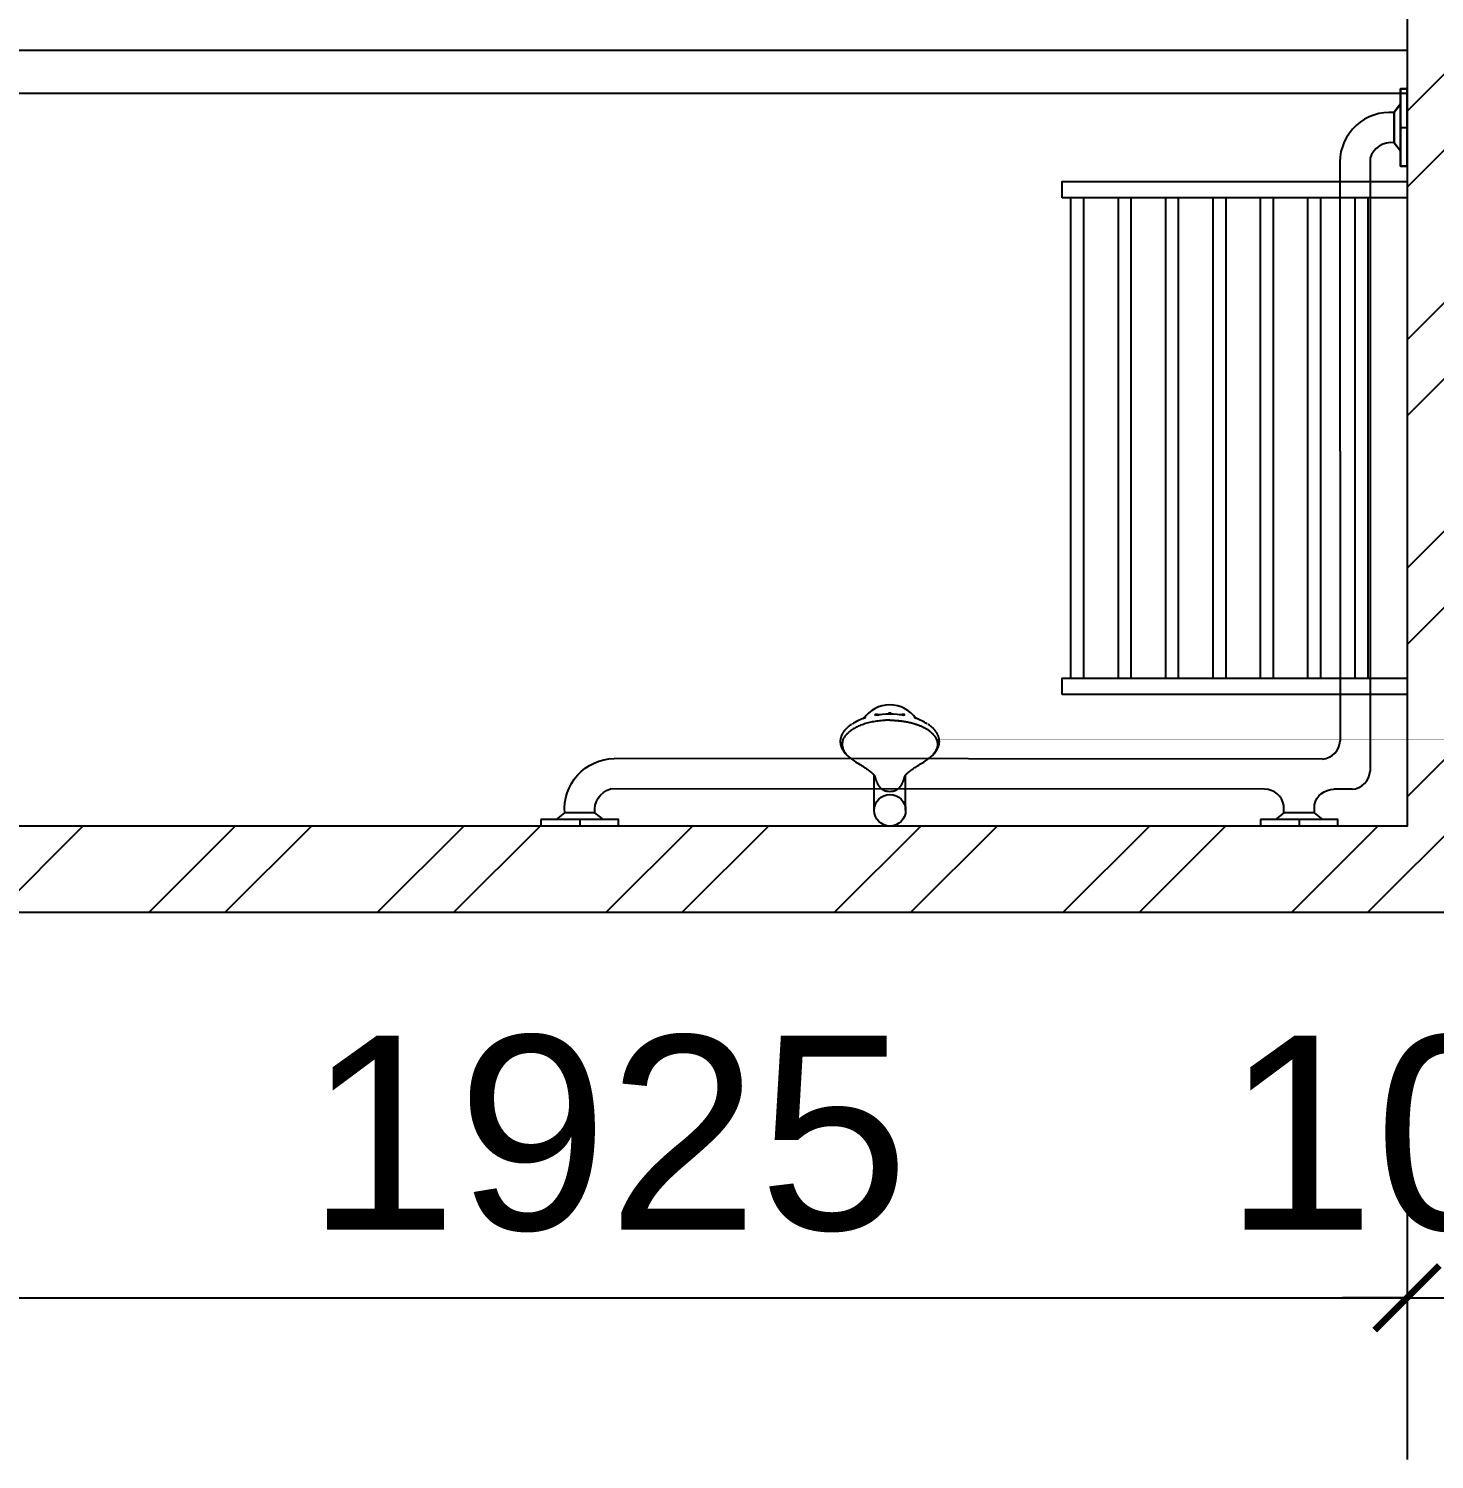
# Model space of a CAD drawing. Header units: millimetres. Extents: x 0 to 70486, y 148 to 42536.
# Drawn here: x 57524 to 59156, y 16003 to 17663 of the extents above; entities that cross this region are included whole.
import ezdxf

# ---------------------------------------------------------------- set-up
doc = ezdxf.new("R2010")
doc.units = ezdxf.units.MM
doc.layers.get('Defpoints').update_dxf_attribs({"color": 8})
for name, color, linetype in [('GBP Dim', 8, 'Continuous'), ('hatch', 8, 'Continuous'), ('LP-Sanitary', 8, 'Continuous'), ('WALL-NEW', 8, 'Continuous')]:
    doc.layers.add(name, color=color, linetype=linetype)
doc.styles.add('BH', font='arial.ttf')
doc.dimstyles.new('200 GBP', dxfattribs={"dimscale": 1.5, "dimtxt": 150, "dimasz": 50, "dimexe": 125, "dimexo": 50, "dimgap": 50, "dimtad": 1, "dimdec": 0, "dimzin": 0, "dimdsep": 46, "dimtxsty": 'BH', "dimblk": 'ARCHTICK', "dimcen": 0.09, "dimdle": 125, "dimclrd": 9, "dimclre": 9, "dimclrt": 1, "dimadec": 0, "dimazin": 0, "dimtfac": 1, "dimtdec": 0, "dimtix": 1, "dimtmove": 2, "dimatfit": 3, "dimldrblk": 'ARCHTICK', "dimfxl": 300, "dimfxlon": 1, "dimtolj": 1, "dimtzin": 0, "dimarcsym": 0})

# ---------------------------------------------------------------- blocks, each defined once
blk = doc.blocks.new('_ArchTick')
at = {"color": 0, "const_width": 0.1}
blk.add_lwpolyline([(0.5, 0.5), (-0.5, -0.5)], dxfattribs=at)
blk = doc.blocks.new('*D490')
at = {"layer": 'Defpoints', "color": 0, "transparency": 16777216}
for p in [(57269, 16787.8), (59124, 16787.8), (59124, 16190.5)]:
    blk.add_point(p, dxfattribs=at)
at = {"layer": 'GBP Dim', "color": 9, "lineweight": -2, "transparency": 16777216}
for p, q in [((57269, 16415.5), (57269, 16003)), ((59124, 16415.5), (59124, 16003)), ((57081.5, 16190.5), (59311.5, 16190.5))]:
    blk.add_line(p, q, dxfattribs=at)
at = {"layer": 'GBP Dim', "color": 9, "lineweight": -2, "transparency": 16777216, "xscale": 75, "yscale": 75, "zscale": 75, "rotation": 180}
blk.add_blockref('_ArchTick', (57269, 16190.5), dxfattribs=at)
at = {"layer": 'GBP Dim', "color": 9, "lineweight": -2, "transparency": 16777216, "xscale": 75, "yscale": 75, "zscale": 75}
blk.add_blockref('_ArchTick', (59124, 16190.5), dxfattribs=at)
at = {"layer": 'GBP Dim', "transparency": 16777216, "insert": (58196.5, 16380.4), "char_height": 225, "attachment_point": 5, "style": 'BH'}
blk.add_mtext('\\A1;1925', dxfattribs=at)
blk = doc.blocks.new('*D491')
at = {"layer": 'Defpoints', "color": 0, "transparency": 16777216}
for p in [(59224, 16867.9), (59124, 16787.8), (59224, 16190.5)]:
    blk.add_point(p, dxfattribs=at)
at = {"layer": 'GBP Dim', "color": 9, "lineweight": -2, "transparency": 16777216}
for p, q in [((59124, 16415.5), (59124, 16003)), ((59224, 16415.5), (59224, 16003)), ((59124, 16190.5), (59049, 16190.5)), ((59124, 16190.5), (59224, 16190.5)), ((59224, 16190.5), (59299, 16190.5))]:
    blk.add_line(p, q, dxfattribs=at)
at = {"layer": 'GBP Dim', "color": 9, "lineweight": -2, "transparency": 16777216, "xscale": 75, "yscale": 75, "zscale": 75}
blk.add_blockref('_ArchTick', (59124, 16190.5), dxfattribs=at)
at = {"layer": 'GBP Dim', "color": 9, "lineweight": -2, "transparency": 16777216, "xscale": 75, "yscale": 75, "zscale": 75, "rotation": 180}
blk.add_blockref('_ArchTick', (59224, 16190.5), dxfattribs=at)
at = {"layer": 'GBP Dim', "transparency": 16777216, "insert": (59174, 16380.4), "char_height": 225, "attachment_point": 5, "style": 'BH'}
blk.add_mtext('\\A1;100', dxfattribs=at)
blk = doc.blocks.new('A$C2F2D27C1')
at = {"layer": 'LP-Sanitary'}
for p, q in [((57.1, 100.4), (57.1, 100.4)), ((26.1, 16), (26.1, 15.8)), ((39.9, 12.4), (39.9, 11.7)), ((42.8, 11.3), (42.9, 11.9)), ((55.6, 10.8), (55.6, 10.1)), ((58.6, 10.1), (58.6, 10.8)), ((71.3, 11.9), (71.4, 11.3)), ((74.3, 11.7), (74.3, 12.4)), ((88.1, 15.8), (88.1, 16))]:
    blk.add_line(p, q, dxfattribs=at)
for centre, radius, start, end in [((56, 86.6), 13.6, 100.1465, 115.3849), ((57.1, 80.6), 19.7, 89.9947, 100.1148), ((57.1, 80.6), 19.7, 79.8852, 90.0053), ((58.2, 86.6), 13.6, 64.6157, 79.8535), ((55.7, 6.5), 70.9, 118.2604, 134.7002), ((58.4, 6.3), 71.1, 45.3251, 61.7143), ((49.1, 79.3), 67.4, 237.1416, 237.2243), ((49.1, 79.3), 67.4, 238.2692, 250.7368), ((65.4, 78.6), 66.6, 289.1852, 302.0695), ((57.1, 109.4), 98.6, 263.1175, 263.5175), ((57.2, 19.3), 9.65, 269.1611, 274.6046), ((57.1, 109.4), 98.6, 276.6143, 276.8058), ((71.1, 22.7), 11.8, 275.4244, 280.5244), ((85.1, 20.6), 5.83, 283.088, 289.0517)]:
    blk.add_arc(centre, radius, start, end, dxfattribs=at)
for centre, major_axis, ratio, start_param, end_param in [((24.5, 65.5), (2.2, -3.52), 0.53964, 3.157204, 3.252518), ((89.7, 65.5), (-2.2, -3.52), 0.539544, 3.030635, 3.125887), ((57.1, 36.9), (0, 36.9), 1, 2.183207, 4.100211), ((57.1, 36.1), (50.6, 0), 0.5, 4.373787, 5.050991)]:
    blk.add_ellipse(centre, major_axis=major_axis, ratio=ratio, start_param=start_param, end_param=end_param, dxfattribs=at)
for points, knots in [([(50.2, 99), (50.1, 98.9), (49.9, 98.8), (49.6, 98.6), (49.2, 98.4), (48.9, 98.3), (48.7, 98.1), (48.5, 98), (48.4, 97.9), (48.2, 97.8), (48, 97.7), (47.7, 97.5), (47.4, 97.2), (47, 97), (46.7, 96.7), (46.4, 96.4), (46.1, 96.2), (45.9, 95.9), (45.7, 95.7), (45.5, 95.5), (45.3, 95.3), (45, 95), (44.8, 94.6), (44.5, 94.3), (44.3, 94), (44.1, 93.8), (44, 93.6), (43.9, 93.4), (43.8, 93.3), (43.7, 93.2), (43.7, 93.1), (43.6, 93), (43.5, 92.8), (43.4, 92.7), (43.3, 92.5), (43.2, 92.3), (43.1, 92), (42.9, 91.7), (42.7, 91.3), (42.6, 91), (42.4, 90.6), (42.2, 90.3), (42.1, 89.9), (41.9, 89.6), (41.8, 89.2), (41.7, 88.9), (41.5, 88.6), (41.4, 88.3), (41.3, 88.1), (41.2, 87.8), (41.1, 87.6), (41, 87.3), (40.9, 87), (40.8, 86.6), (40.7, 86.3), (40.6, 85.9), (40.4, 85.5), (40.3, 85.2), (40.2, 84.8), (40.1, 84.5), (40, 84.1), (39.9, 83.8), (39.9, 83.6), (39.8, 83.4), (39.8, 83.2), (39.7, 83.1), (39.7, 83), (39.6, 82.8), (39.5, 82.6), (39.4, 82.4), (39.2, 82.1), (39, 81.8), (38.8, 81.5), (38.6, 81.1), (38.3, 80.8), (38.1, 80.6), (37.8, 80.3), (37.5, 79.9), (37.1, 79.5), (36.7, 79.1), (36.2, 78.7), (35.7, 78.3), (35.3, 78), (35, 77.7), (34.7, 77.4), (34.4, 77.2), (34, 76.9), (33.5, 76.5), (32.9, 76.1), (32.3, 75.6), (31.6, 75.1), (30.5, 74.4), (29, 73.4), (27, 72), (24.7, 70.5), (23.2, 69.6), (22.3, 69)], [0, 0, 0, 0, 0.00643, 0.017265, 0.026254, 0.033415, 0.03877, 0.041195, 0.04298, 0.044645, 0.04613, 0.048317, 0.053541, 0.0597, 0.065971, 0.072355, 0.078848, 0.086214, 0.093876, 0.102099, 0.110614, 0.119361, 0.128371, 0.13767, 0.145322, 0.151931, 0.156548, 0.15923, 0.161441, 0.164496, 0.168317, 0.173157, 0.180933, 0.190041, 0.200424, 0.212158, 0.234862, 0.258507, 0.282001, 0.305798, 0.329323, 0.352691, 0.376283, 0.397884, 0.418722, 0.438105, 0.455721, 0.471901, 0.487002, 0.499619, 0.511243, 0.524074, 0.538202, 0.553648, 0.570536, 0.588061, 0.605316, 0.622505, 0.639533, 0.656856, 0.673598, 0.688281, 0.701327, 0.712379, 0.718569, 0.725939, 0.735125, 0.746114, 0.758905, 0.771238, 0.782541, 0.793375, 0.802805, 0.811771, 0.819842, 0.827444, 0.833182, 0.839842, 0.847497, 0.855914, 0.863897, 0.870482, 0.875899, 0.880131, 0.88356, 0.887229, 0.892052, 0.897947, 0.903469, 0.909762, 0.916541, 0.923801, 0.939661, 0.957955, 0.978277, 1, 1, 1, 1]), ([(91.9, 69), (91.2, 69.5), (90, 70.2), (88.1, 71.4), (86.3, 72.6), (84.8, 73.6), (83.5, 74.5), (82.6, 75.1), (81.9, 75.6), (81.3, 76.1), (80.7, 76.5), (80.2, 76.9), (79.8, 77.2), (79.5, 77.4), (79.2, 77.7), (78.8, 78), (78.4, 78.3), (78, 78.7), (77.5, 79.2), (76.9, 79.7), (76.5, 80.2), (76.1, 80.6), (75.8, 80.9), (75.5, 81.3), (75.3, 81.6), (75, 82), (74.9, 82.3), (74.7, 82.6), (74.6, 82.8), (74.6, 83), (74.5, 83.1), (74.5, 83.2), (74.4, 83.3), (74.4, 83.5), (74.3, 83.7), (74.2, 84), (74.1, 84.3), (74, 84.6), (73.9, 85), (73.8, 85.4), (73.7, 85.8), (73.6, 86.2), (73.4, 86.6), (73.3, 86.9), (73.2, 87.2), (73.1, 87.4), (73.1, 87.6), (73, 87.8), (72.9, 88.1), (72.8, 88.4), (72.7, 88.7), (72.5, 89), (72.4, 89.4), (72.2, 89.7), (72, 90.1), (71.9, 90.4), (71.8, 90.7), (71.6, 91), (71.5, 91.3), (71.4, 91.6), (71.2, 91.8), (71.1, 92.1), (71, 92.3), (70.9, 92.5), (70.8, 92.6), (70.7, 92.8), (70.6, 92.9), (70.6, 93.1), (70.5, 93.2), (70.4, 93.3), (70.3, 93.4), (70.2, 93.6), (70.1, 93.7), (70, 93.9), (69.8, 94.1), (69.6, 94.4), (69.4, 94.7), (69.2, 95), (68.9, 95.3), (68.6, 95.6), (68.3, 95.9), (67.9, 96.3), (67.4, 96.8), (66.8, 97.2), (66.4, 97.5), (66.2, 97.7), (66.1, 97.8), (65.9, 97.9), (65.8, 97.9), (65.6, 98.1), (65.4, 98.2), (65.1, 98.4), (64.7, 98.6), (64.3, 98.8), (64.1, 98.9), (64, 99)], [0, 0, 0, 0, 0.017336, 0.034228, 0.049423, 0.063813, 0.076199, 0.083458, 0.090237, 0.096531, 0.102052, 0.107947, 0.112771, 0.11644, 0.119934, 0.124276, 0.129846, 0.136629, 0.144706, 0.155537, 0.164855, 0.172553, 0.181654, 0.191711, 0.20269, 0.214986, 0.229767, 0.240409, 0.251596, 0.261463, 0.270016, 0.277198, 0.283051, 0.292996, 0.304794, 0.318351, 0.333732, 0.35076, 0.367384, 0.387627, 0.406441, 0.424865, 0.443045, 0.459624, 0.471491, 0.482787, 0.492778, 0.502398, 0.51299, 0.529484, 0.547322, 0.567057, 0.588698, 0.611949, 0.635478, 0.659099, 0.677298, 0.695904, 0.714608, 0.733034, 0.75167, 0.770175, 0.787829, 0.798536, 0.808112, 0.816648, 0.8241, 0.830697, 0.835654, 0.839364, 0.841012, 0.843209, 0.846645, 0.851345, 0.857344, 0.864554, 0.872857, 0.880768, 0.888474, 0.902032, 0.914484, 0.926188, 0.93755, 0.948493, 0.951509, 0.953739, 0.954991, 0.955969, 0.957412, 0.95959, 0.964616, 0.971799, 0.981122, 0.992602, 1, 1, 1, 1]), ([(5.8, 56.8), (5.5, 56.5), (5, 55.9), (4.3, 55), (3.6, 54.2), (3.1, 53.4), (2.6, 52.7), (2.2, 51.9), (1.8, 51.2), (1.5, 50.5), (1.2, 49.9), (0.9, 49.2), (0.6, 48.5), (0.4, 47.7), (0.1, 46.8), (-0.1, 45.8), (-0.2, 44.9), (-0.3, 44), (-0.4, 43.1), (-0.4, 42.3), (-0.4, 41.6), (-0.3, 40.9), (-0.2, 40.2), (-0.1, 39.6), (0, 39), (0.1, 38.6), (0.2, 38.1), (0.3, 37.7), (0.4, 37.3), (0.5, 36.9), (0.6, 36.6), (0.7, 36.4), (0.7, 36.3), (0.8, 36.1), (1, 35.6), (1.4, 34.6), (2, 33.5), (2.6, 32.4), (3.2, 31.5), (3.7, 30.8), (4.2, 30.2), (4.5, 29.7), (5, 29.2), (5.5, 28.6), (6.2, 27.9), (6.9, 27.2), (7.6, 26.5), (8.3, 25.9), (8.9, 25.4), (9.5, 24.9), (10.1, 24.4), (10.8, 23.9), (11.7, 23.3), (12.2, 22.9), (12.6, 22.7)], [0, 0, 0, 0, 0.02708, 0.05762, 0.082806, 0.105745, 0.126909, 0.145917, 0.170893, 0.189953, 0.205777, 0.225775, 0.243376, 0.263959, 0.28913, 0.316536, 0.343165, 0.362529, 0.384611, 0.41028, 0.426373, 0.443723, 0.46169, 0.481553, 0.497299, 0.509569, 0.519293, 0.530191, 0.542998, 0.556155, 0.561903, 0.566733, 0.570576, 0.573494, 0.581515, 0.617213, 0.648342, 0.680275, 0.705715, 0.731231, 0.744135, 0.75897, 0.77611, 0.795799, 0.819694, 0.844092, 0.867276, 0.88852, 0.906941, 0.922091, 0.938882, 0.957645, 0.978106, 1, 1, 1, 1]), ([(57.1, 17.8), (56.1, 17.8), (55, 17.8), (53.3, 17.8), (52.7, 17.9), (51.8, 17.9), (51.4, 17.9), (51, 18), (50.8, 18), (50.6, 18), (50.5, 18), (50.4, 18), (50.3, 18), (50.3, 18), (50.3, 18), (50.2, 18), (50.2, 18), (50.2, 18), (50.2, 18), (50.2, 18), (50.2, 18), (50.2, 18), (50.2, 18), (50.2, 18), (50.2, 18), (50.2, 18), (50.1, 18), (50.1, 18), (50.1, 18), (50.1, 18), (50.1, 18), (50, 18), (50, 18), (49.8, 18), (49.7, 18), (49.4, 18.1), (49.2, 18.1), (48.6, 18.1), (48.3, 18.1), (47.7, 18.2), (47.6, 18.2), (47.3, 18.2), (47.2, 18.2), (47, 18.3), (47, 18.3), (46.9, 18.3), (46.9, 18.3), (46.8, 18.3), (46.8, 18.3), (46.8, 18.3), (46.8, 18.3), (46.7, 18.3), (46.7, 18.3), (46.7, 18.3), (46.6, 18.3), (46.6, 18.3), (46.5, 18.3), (46.4, 18.3), (46.3, 18.3), (46.1, 18.3), (45.9, 18.4), (45.5, 18.4), (45.2, 18.4), (44.6, 18.5), (44.3, 18.5), (43.9, 18.6), (43.8, 18.6), (43.6, 18.6), (43.6, 18.6), (43.5, 18.6), (43.5, 18.7), (43.4, 18.7), (43.4, 18.7), (43.4, 18.7), (43.4, 18.7), (43.4, 18.7), (43.4, 18.7), (43.4, 18.7), (43.3, 18.7), (43.3, 18.7), (43.3, 18.7), (43.2, 18.7), (43.2, 18.7), (43.1, 18.7), (43, 18.7), (42.8, 18.7), (42.6, 18.8), (42.2, 18.8), (41.9, 18.9), (41.1, 19), (40.5, 19.1), (39.4, 19.3), (38.9, 19.3), (38.1, 19.5), (37.8, 19.5), (37.4, 19.6), (37.3, 19.6), (37.1, 19.7), (37.1, 19.7), (37, 19.7), (36.9, 19.7), (36.9, 19.7), (36.9, 19.7), (36.8, 19.7), (36.8, 19.7), (36.8, 19.7), (36.8, 19.7), (36.8, 19.7), (36.8, 19.7), (36.8, 19.8), (36.7, 19.8), (36.7, 19.8), (36.7, 19.8), (36.6, 19.8), (36.6, 19.8), (36.4, 19.8), (36.3, 19.8), (36, 19.9), (35.8, 20), (35.1, 20.1), (34.6, 20.2), (33, 20.6), (31.8, 20.9), (29.2, 21.6), (28.1, 21.9), (26.6, 22.4), (26.2, 22.5), (25.6, 22.8), (25.4, 22.8), (25.1, 22.9), (25, 23), (24.9, 23), (24.8, 23), (24.8, 23), (24.7, 23), (24.7, 23.1), (24.7, 23.1), (24.7, 23.1), (24.7, 23.1), (24.7, 23.1), (24.7, 23.1), (24.6, 23.1), (24.6, 23.1), (24.5, 23.1), (24.5, 23.1), (24.4, 23.2), (24.4, 23.2), (24.2, 23.2), (24.1, 23.3), (23.7, 23.4), (23.5, 23.5), (22.8, 23.8), (22.4, 24), (21.5, 24.3), (21, 24.5), (20.4, 24.8), (20.1, 24.9), (19.8, 25.1), (19.7, 25.1), (19.5, 25.2), (19.5, 25.2), (19.4, 25.2), (19.4, 25.3), (19.3, 25.3), (19.3, 25.3), (19.3, 25.3), (19.3, 25.3), (19.3, 25.3), (19.3, 25.3), (19.3, 25.3), (19.2, 25.3), (19.2, 25.3), (19.2, 25.4), (19.1, 25.4), (19.1, 25.4), (19, 25.5), (18.9, 25.5), (18.6, 25.6), (18.5, 25.7), (17.9, 26), (17.6, 26.2), (16.8, 26.6), (16.3, 26.8), (15.7, 27.2), (15.5, 27.3), (15.1, 27.5), (15, 27.6), (14.8, 27.7), (14.8, 27.7), (14.7, 27.8), (14.7, 27.8), (14.6, 27.8), (14.6, 27.8), (13.5, 28.5), (12.7, 29), (11.7, 29.7), (11.4, 30), (11, 30.3), (10.9, 30.4), (10.7, 30.5), (10.6, 30.5), (10.6, 30.6), (10.5, 30.6), (10.5, 30.7), (10.5, 30.7), (10.4, 30.7), (10.4, 30.7), (10.3, 30.8), (10.2, 30.9), (10, 31.1), (9.9, 31.1), (9.5, 31.5), (9.3, 31.7), (8.7, 32.2), (8.4, 32.5), (7.9, 32.9), (7.7, 33.1), (7.5, 33.4), (7.4, 33.4), (7.3, 33.6), (7.2, 33.6), (7.2, 33.7), (7.1, 33.7), (7.1, 33.8), (7.1, 33.8), (7.1, 33.8), (7.1, 33.8), (7.1, 33.8), (7.1, 33.8), (6.5, 34.5), (6, 35), (5.3, 35.9), (5.1, 36.1), (4.9, 36.5), (4.8, 36.6), (4.7, 36.8), (4.6, 36.8), (4.6, 36.9), (4.6, 37), (4.5, 37), (4.5, 37), (4.5, 37), (4.5, 37), (4.5, 37.1), (4.5, 37.1), (4.5, 37.1), (4.5, 37.1), (4.2, 37.6), (3.9, 38.1), (3.4, 39), (3.3, 39.3), (3.1, 39.7), (3, 39.9), (2.9, 40.1), (2.9, 40.2), (2.9, 40.3), (2.8, 40.3), (2.8, 40.4), (2.8, 40.4), (2.8, 40.4), (2.8, 40.4), (2.8, 40.4), (2.8, 40.4), (2.8, 40.5), (2.8, 40.5), (2.8, 40.5), (2.8, 40.5), (2.8, 40.5), (2.8, 40.5), (2.8, 40.5), (2.8, 40.5), (2.8, 40.5), (2.8, 40.5), (2.8, 40.5), (2.8, 40.5), (2.8, 40.5), (2.8, 40.5), (2.7, 40.6), (2.7, 40.6), (2.7, 40.7), (2.7, 40.8), (2.6, 41), (2.5, 41.3), (2.3, 41.9), (2.2, 42.2), (2.1, 42.8), (2.1, 43), (2, 43.3), (2, 43.5), (2, 43.6), (1.9, 43.7), (1.9, 43.8), (1.9, 43.8), (1.9, 43.9), (1.9, 43.9), (1.9, 43.9), (1.9, 43.9), (1.9, 43.9), (1.9, 43.9), (1.9, 43.9), (1.9, 43.9), (1.8, 44.7), (1.8, 45.3), (1.8, 46.2), (1.8, 46.5), (1.9, 46.9), (1.9, 47), (1.9, 47.2), (1.9, 47.2), (1.9, 47.3), (1.9, 47.3), (1.9, 47.4), (1.9, 47.4), (1.9, 47.4), (1.9, 47.4), (1.9, 47.4), (1.9, 47.4), (1.9, 47.4), (1.9, 47.5), (2, 48.1), (2.1, 48.7), (2.3, 49.5), (2.4, 49.8), (2.5, 50.2), (2.6, 50.3), (2.7, 50.5), (2.7, 50.6), (2.7, 50.7), (2.7, 50.7), (2.7, 50.8), (2.7, 50.8), (2.8, 50.8), (2.8, 50.8), (2.8, 50.8), (2.8, 50.9), (3, 51.4), (3.2, 52), (3.7, 52.9), (3.8, 53.2), (4.1, 53.6), (4.2, 53.7), (4.3, 53.9), (4.3, 54), (4.4, 54.1), (4.4, 54.2), (4.5, 54.2), (4.5, 54.2), (4.5, 54.3), (4.5, 54.3), (4.7, 54.6), (4.9, 54.9), (5.2, 55.3), (5.3, 55.4), (5.4, 55.6), (5.5, 55.7), (5.5, 55.8), (5.6, 55.8), (5.6, 55.8), (5.6, 55.9), (5.6, 55.9), (5.6, 55.9), (5.7, 55.9), (5.7, 55.9), (5.7, 55.9), (5.7, 55.9), (6.2, 56.6), (6.6, 57.1), (7, 57.5)], [0, 0, 0, 0, 0.03125, 0.03125, 0.046875, 0.046875, 0.054688, 0.054688, 0.058594, 0.058594, 0.060547, 0.060547, 0.061523, 0.061523, 0.062012, 0.062012, 0.062256, 0.062256, 0.062378, 0.062378, 0.0625, 0.0625, 0.062622, 0.062622, 0.062744, 0.062744, 0.062988, 0.062988, 0.063477, 0.063477, 0.064453, 0.064453, 0.066406, 0.066406, 0.070312, 0.070312, 0.078125, 0.078125, 0.085937, 0.085937, 0.089844, 0.089844, 0.091797, 0.091797, 0.092773, 0.092773, 0.093262, 0.093262, 0.093506, 0.093506, 0.09375, 0.09375, 0.094238, 0.094238, 0.094727, 0.094727, 0.095703, 0.095703, 0.097656, 0.097656, 0.101563, 0.101563, 0.109375, 0.109375, 0.117187, 0.117187, 0.121094, 0.121094, 0.123047, 0.123047, 0.124023, 0.124023, 0.124512, 0.124512, 0.124756, 0.124756, 0.125, 0.125, 0.125488, 0.125488, 0.125977, 0.125977, 0.126953, 0.126953, 0.128906, 0.128906, 0.132812, 0.132812, 0.140625, 0.140625, 0.15625, 0.15625, 0.171875, 0.171875, 0.179688, 0.179688, 0.183594, 0.183594, 0.185547, 0.185547, 0.186523, 0.186523, 0.187012, 0.187012, 0.187256, 0.187256, 0.1875, 0.1875, 0.187988, 0.187988, 0.188477, 0.188477, 0.189453, 0.189453, 0.191406, 0.191406, 0.195313, 0.195313, 0.203125, 0.203125, 0.21875, 0.21875, 0.25, 0.25, 0.28125, 0.28125, 0.296875, 0.296875, 0.304687, 0.304687, 0.308594, 0.308594, 0.310547, 0.310547, 0.311523, 0.311523, 0.312012, 0.312012, 0.312256, 0.312256, 0.3125, 0.3125, 0.313477, 0.313477, 0.314453, 0.314453, 0.316406, 0.316406, 0.320312, 0.320312, 0.328125, 0.328125, 0.34375, 0.34375, 0.359375, 0.359375, 0.367188, 0.367188, 0.371094, 0.371094, 0.373047, 0.373047, 0.374023, 0.374023, 0.374512, 0.374512, 0.374756, 0.374756, 0.375, 0.375, 0.375977, 0.375977, 0.376953, 0.376953, 0.378906, 0.378906, 0.382813, 0.382813, 0.390625, 0.390625, 0.40625, 0.40625, 0.421875, 0.421875, 0.429688, 0.429688, 0.433594, 0.433594, 0.435547, 0.435547, 0.436523, 0.436523, 0.4375, 0.4375, 0.46875, 0.46875, 0.484375, 0.484375, 0.492188, 0.492188, 0.496094, 0.496094, 0.498047, 0.498047, 0.499023, 0.499023, 0.5, 0.5, 0.507812, 0.507812, 0.515625, 0.515625, 0.53125, 0.53125, 0.546875, 0.546875, 0.554688, 0.554688, 0.558594, 0.558594, 0.560547, 0.560547, 0.561523, 0.561523, 0.562012, 0.562012, 0.562256, 0.562256, 0.5625, 0.5625, 0.59375, 0.59375, 0.609375, 0.609375, 0.617188, 0.617188, 0.621094, 0.621094, 0.623047, 0.623047, 0.624023, 0.624023, 0.624512, 0.624512, 0.624756, 0.624756, 0.625, 0.625, 0.65625, 0.65625, 0.671875, 0.671875, 0.679688, 0.679688, 0.683594, 0.683594, 0.685547, 0.685547, 0.686523, 0.686523, 0.687012, 0.687012, 0.687256, 0.687256, 0.687378, 0.687378, 0.6875, 0.6875, 0.687744, 0.687744, 0.687988, 0.687988, 0.688477, 0.688477, 0.689453, 0.689453, 0.691406, 0.691406, 0.695313, 0.695313, 0.703125, 0.703125, 0.71875, 0.71875, 0.734375, 0.734375, 0.742188, 0.742188, 0.746094, 0.746094, 0.748047, 0.748047, 0.749023, 0.749023, 0.749512, 0.749512, 0.749756, 0.749756, 0.749878, 0.749878, 0.75, 0.75, 0.78125, 0.78125, 0.796875, 0.796875, 0.804688, 0.804688, 0.808594, 0.808594, 0.810547, 0.810547, 0.811523, 0.811523, 0.812012, 0.812012, 0.812256, 0.812256, 0.8125, 0.8125, 0.84375, 0.84375, 0.859375, 0.859375, 0.867188, 0.867188, 0.871094, 0.871094, 0.873047, 0.873047, 0.874023, 0.874023, 0.874512, 0.874512, 0.875, 0.875, 0.90625, 0.90625, 0.921875, 0.921875, 0.929688, 0.929688, 0.933594, 0.933594, 0.935547, 0.935547, 0.936523, 0.936523, 0.9375, 0.9375, 0.953125, 0.953125, 0.960938, 0.960938, 0.964844, 0.964844, 0.966797, 0.966797, 0.967773, 0.967773, 0.968262, 0.968262, 0.968506, 0.968506, 0.96875, 0.96875, 1, 1, 1, 1]), ([(57.1, 17.8), (57.9, 17.8), (59.4, 17.8), (61.7, 17.9), (64.4, 18), (67.5, 18.3), (72, 18.8), (77.5, 19.7), (83.8, 21.2), (89.7, 23), (95, 25.3), (99.8, 27.8), (103.9, 30.7), (107.3, 33.8), (109.8, 37), (111.6, 40.4), (112.4, 43.9), (112.4, 46.9), (112, 49.2), (111.4, 51.1), (110.4, 53.2), (109, 55.4), (107.8, 56.8), (107.2, 57.5)], [0, 0, 0, 0, 0.020905, 0.041695, 0.062465, 0.093784, 0.124734, 0.187495, 0.24924, 0.31146, 0.37407, 0.436449, 0.49948, 0.562611, 0.625209, 0.687746, 0.7502, 0.812848, 0.843899, 0.87421, 0.917657, 0.959482, 1, 1, 1, 1]), ([(101.7, 22.7), (102.1, 23), (102.8, 23.4), (103.8, 24.2), (104.6, 24.8), (105.4, 25.5), (106.2, 26.2), (107.1, 27), (107.9, 27.7), (108.6, 28.5), (109.1, 29.1), (109.6, 29.7), (110, 30.2), (110.4, 30.7), (110.8, 31.3), (111.3, 32), (111.8, 32.7), (112.3, 33.6), (112.7, 34.5), (113.1, 35.3), (113.3, 35.9), (113.6, 36.6), (113.7, 37.1), (113.9, 37.6), (114, 38.2), (114.2, 38.8), (114.4, 39.6), (114.5, 40.5), (114.6, 41.5), (114.6, 42.4), (114.6, 43.2), (114.6, 43.8), (114.5, 44.3), (114.4, 44.9), (114.4, 45.5), (114.2, 46.2), (114.1, 46.9), (113.9, 47.6), (113.7, 48.3), (113.4, 48.9), (113.2, 49.5), (112.9, 50.1), (112.6, 50.8), (112.2, 51.6), (111.7, 52.5), (111.1, 53.4), (110.6, 54.2), (110.1, 54.8), (109.6, 55.5), (109, 56.2), (108.6, 56.6), (108.4, 56.8)], [0, 0, 0, 0, 0.027627, 0.052817, 0.075015, 0.094562, 0.119233, 0.149133, 0.174414, 0.200139, 0.221237, 0.239499, 0.255206, 0.268767, 0.288381, 0.307115, 0.328469, 0.353556, 0.381925, 0.402512, 0.424837, 0.435032, 0.450275, 0.466691, 0.4807, 0.495975, 0.517905, 0.546769, 0.572603, 0.596165, 0.617074, 0.631757, 0.645018, 0.65756, 0.67508, 0.692868, 0.710865, 0.732527, 0.750845, 0.766092, 0.781937, 0.799274, 0.818101, 0.83988, 0.867609, 0.900805, 0.918076, 0.936581, 0.958493, 0.980342, 1, 1, 1, 1]), ([(26.1, 15.8), (26.1, 15.8), (26.1, 15.7), (26.5, 15.5), (27.1, 15.3), (27.7, 15.1), (27.9, 15.1)], [0.7140077, 0.7140077, 0.7140077, 0.7140077, 0.7694407, 0.8364837, 0.9103463, 1, 1, 1, 1]), ([(26.1, 15.8), (26.1, 15.8), (26.1, 15.7), (26.2, 15.5), (26.4, 15.4), (26.6, 15.3), (26.9, 15.2), (27.2, 15), (27.5, 15), (27.7, 14.9), (27.7, 14.9)], [0, 0, 0, 0, 0.084016, 0.169293, 0.366105, 0.485454, 0.619588, 0.769727, 0.92451, 1, 1, 1, 1]), ([(27.7, 14.9), (27.8, 14.9), (27.9, 14.9), (28.2, 14.8), (28.5, 14.8), (28.7, 14.8), (28.9, 14.9), (29, 15), (29, 15.1), (29, 15.1)], [0, 0, 0, 0, 0.080544, 0.235197, 0.504736, 0.740201, 0.86675, 0.933448, 1, 1, 1, 1]), ([(27.9, 15.1), (28.2, 15), (28.6, 15), (28.9, 15), (29, 15.1), (29, 15.1)], [0, 0, 0, 0, 0.0842941, 0.167677, 0.1804601, 0.1804601, 0.1804601, 0.1804601]), ([(39.9, 11.7), (39.9, 11.6), (39.9, 11.6), (40, 11.5), (40.1, 11.4), (40.2, 11.3), (40.4, 11.2), (40.6, 11.2), (40.9, 11.1), (41.2, 11.1), (41.3, 11.1), (41.4, 11)], [0, 0, 0, 0, 0.060788, 0.118723, 0.173902, 0.31619, 0.476536, 0.617573, 0.771804, 0.937365, 1, 1, 1, 1]), ([(42.8, 11.3), (42.8, 11.2), (42.5, 11.2), (41.5, 11.3), (41, 11.3), (40.3, 11.5), (40, 11.6), (40, 11.6)], [0.5355727, 0.5355727, 0.5355727, 0.5355727, 0.75, 0.75, 0.875, 0.875, 1, 1, 1, 1]), ([(41.4, 11), (41.5, 11), (41.6, 11), (41.9, 11), (42.2, 11), (42.4, 10.9), (42.6, 11), (42.8, 11.1), (42.8, 11.2), (42.8, 11.3), (42.8, 11.3)], [0, 0, 0, 0, 0.095168, 0.241595, 0.376318, 0.613304, 0.809885, 0.904648, 0.952741, 1, 1, 1, 1]), ([(42.8, 11.7), (42.9, 11.7), (43.1, 11.6), (43.5, 11.5), (43.8, 11.5), (43.9, 11.5), (44, 11.5)], [0.4459966, 0.4459966, 0.4459966, 0.4459966, 0.64102, 0.7805881, 0.9312594, 1, 1, 1, 1]), ([(44, 11.5), (44, 11.5), (44.2, 11.5), (44.5, 11.4), (44.8, 11.5), (45, 11.5), (45.1, 11.5), (45.1, 11.6)], [0, 0, 0, 0, 0.083711, 0.23085, 0.4829849, 0.693919, 0.7621593, 0.7621593, 0.7621593, 0.7621593]), ([(55.6, 10.1), (55.6, 10.1), (55.8, 10), (56.3, 9.9), (57, 9.9), (57.8, 9.9), (58.2, 10), (58.3, 10)], [0.6000425, 0.6000425, 0.6000425, 0.6000425, 0.674324, 0.7694407, 0.8364837, 0.9103463, 1, 1, 1, 1]), ([(55.6, 10.1), (55.6, 10.1), (55.6, 10), (55.7, 9.9), (55.8, 9.8), (56, 9.7), (56.2, 9.7), (56.5, 9.7), (56.8, 9.7), (57, 9.7), (57.1, 9.7), (57.1, 9.7)], [0, 0, 0, 0, 0.041678, 0.08561, 0.180503, 0.422606, 0.563498, 0.703594, 0.842443, 0.98001, 1, 1, 1, 1]), ([(58, 9.7), (57.9, 9.7), (57.7, 9.7), (57.4, 9.7), (57.2, 9.7), (57.2, 9.7)], [0, 0, 0, 0, 0.0589618, 0.1154189, 0.1315951, 0.1315951, 0.1315951, 0.1315951]), ([(58, 9.7), (58, 9.7), (58.2, 9.7), (58.4, 9.8), (58.5, 9.9), (58.6, 10), (58.6, 10.1)], [0, 0, 0, 0, 0.078021, 0.561619, 0.787088, 1, 1, 1, 1]), ([(58.3, 10), (58.5, 10), (58.6, 10.1), (58.6, 10.1), (58.6, 10.1)], [0, 0, 0, 0, 0.08429414, 0.09891791, 0.09891791, 0.09891791, 0.09891791]), ([(69.1, 11.6), (69.1, 11.6), (69.2, 11.5), (69.3, 11.5), (69.5, 11.4), (69.9, 11.4), (70.2, 11.5), (70.6, 11.5), (70.7, 11.5), (70.8, 11.6)], [0.1580896, 0.1580896, 0.1580896, 0.1580896, 0.1897387, 0.336927, 0.4569929, 0.609062, 0.790039, 0.8912326, 1, 1, 1, 1]), ([(70.9, 11.8), (70.8, 11.8), (70.8, 11.8), (70.4, 11.7), (70, 11.7), (69.7, 11.7)], [0, 0, 0, 0, 0.0358635, 0.0358635, 0.2532969, 0.2532969, 0.2532969, 0.2532969]), ([(70.9, 11.8), (70.9, 11.7), (70.9, 11.6), (70.8, 11.6), (70.8, 11.5), (70.8, 11.6)], [0, 0, 0, 0, 0.5, 0.5, 1, 1, 1, 1]), ([(70.8, 11.5), (71, 11.6), (71.2, 11.6), (71.3, 11.7), (71.4, 11.7)], [0, 0, 0, 0, 0.3129196, 0.3949342, 0.3949342, 0.3949342, 0.3949342]), ([(70.9, 11.8), (71, 11.8), (71.2, 11.8), (71.3, 11.9), (71.4, 11.9)], [0, 0, 0, 0, 0.0659873, 0.1277827, 0.1277827, 0.1277827, 0.1277827]), ([(73.3, 11.4), (73.3, 11.3), (73.2, 11.3), (72.7, 11.3), (72.3, 11.2), (72, 11.2), (71.7, 11.2), (71.5, 11.2), (71.4, 11.3), (71.4, 11.3), (71.4, 11.3)], [0.0000438, 0.0000438, 0.0000438, 0.0000438, 0.051409, 0.051409, 0.301565, 0.301565, 0.301565, 0.5517211, 0.5517211, 0.6286063, 0.6286063, 0.6286063, 0.6286063]), ([(71.4, 11.3), (71.4, 11.2), (71.4, 11.2), (71.4, 11.1), (71.5, 11), (71.7, 10.9), (71.8, 11), (72, 11), (72.2, 11), (72.2, 11)], [0, 0, 0, 0, 0.080258, 0.159488, 0.235101, 0.30751, 0.628844, 0.845859, 1, 1, 1, 1]), ([(72.3, 11), (72.5, 11), (72.8, 11), (73.1, 11.1), (73.2, 11.1), (73.2, 11.1)], [0.701846, 0.701846, 0.701846, 0.701846, 0.9486754, 0.9486754, 1, 1, 1, 1]), ([(73.2, 11.1), (73.4, 11.1), (73.5, 11.2), (73.8, 11.2), (74.1, 11.3), (74.2, 11.5), (74.3, 11.6), (74.3, 11.6), (74.3, 11.7)], [0, 0, 0, 0, 0.184764, 0.353889, 0.644102, 0.861185, 0.939813, 1, 1, 1, 1]), ([(73.2, 11.1), (73.3, 11.1), (73.3, 11.1), (73.3, 11.2), (73.3, 11.3), (73.3, 11.4)], [0, 0, 0, 0, 0.5, 0.5, 1, 1, 1, 1]), ([(73.3, 11.4), (73.4, 11.4), (73.6, 11.4), (73.9, 11.5), (74.1, 11.6), (74.3, 11.6), (74.3, 11.7), (74.3, 11.7)], [0, 0, 0, 0, 0.0661142, 0.1389299, 0.217962, 0.303717, 0.3849532, 0.3849532, 0.3849532, 0.3849532]), ([(85.2, 15), (85.2, 15), (85.3, 14.9), (85.4, 14.8), (85.6, 14.8), (85.9, 14.8), (86.2, 14.8), (86.4, 14.9), (86.4, 14.9)], [0.0635209, 0.0635209, 0.0635209, 0.0635209, 0.1157815, 0.2142711, 0.4322824, 0.7391428, 0.9125971, 1, 1, 1, 1]), ([(86.3, 15.1), (85.9, 15), (85.6, 15), (85.4, 15), (85.4, 15), (85.3, 15)], [0, 0, 0, 0, 0.125, 0.125, 0.1577574, 0.1577574, 0.1577574, 0.1577574]), ([(88.1, 15.8), (88.1, 15.8), (88.1, 15.8), (88, 15.7), (87.8, 15.5), (87, 15.3), (86.6, 15.2), (86.3, 15.1)], [0.7161814, 0.7161814, 0.7161814, 0.7161814, 0.75, 0.75, 0.875, 0.875, 1, 1, 1, 1]), ([(87, 15.1), (87.1, 15.1), (87.2, 15.1), (87.4, 15.2), (87.7, 15.3), (87.9, 15.5), (88.1, 15.7), (88.1, 15.8), (88.1, 15.8)], [0, 0, 0, 0, 0.081769, 0.248364, 0.411988, 0.715251, 0.858948, 1, 1, 1, 1])]:
    blk.add_open_spline(points, degree=3, knots=knots, dxfattribs=at)
for points in [[(12.3, 22.9), (12.4, 22.8), (12.5, 22.8), (12.6, 22.7)], [(101.9, 22.9), (101.8, 22.8), (101.7, 22.8), (101.6, 22.7)], [(40, 11.6), (39.9, 11.6), (39.9, 11.7), (39.9, 11.7)], [(86.5, 14.9), (86.7, 14.9), (86.9, 15), (87, 15.1)]]:
    blk.add_open_spline(points, degree=3, dxfattribs=at)

msp = doc.modelspace()

# ---------------------------------------------------------------- hatches: boundary and pattern name
at = {"layer": 'hatch'}
h = msp.add_hatch(dxfattribs=at)
h.set_pattern_fill('ANSI32', color=256, scale=500, style=0)
h.set_pattern_definition([(45, (58808.3, 3197.71), (-132.5825, 132.5825), []), (45, (58896.69, 3197.71), (-132.5825, 132.5825), [])])
edge = h.paths.add_edge_path()
edge.add_line((60549, 20017.8), (60749, 20017.8))
edge.add_line((60749, 20017.8), (60749, 19917.8))
edge.add_line((60749, 19917.8), (60699, 19917.8))
edge.add_line((60699, 19917.8), (60699, 19218.3))
edge.add_line((60699, 19218.3), (60699, 18517.9))
edge.add_line((60699, 18517.9), (60599, 18517.9))
edge.add_line((60599, 18517.9), (60599, 19217.7))
edge.add_line((60599, 19217.7), (59624, 19217.7))
edge.add_line((59624, 19217.7), (59624, 19317.8))
edge.add_line((59624, 19317.8), (60599, 19317.8))
edge.add_line((60599, 19317.8), (60599, 19917.8))
edge.add_line((60599, 19917.8), (60549, 19917.8))
edge.add_line((60549, 19917.8), (60549, 20017.8))
edge = h.paths.add_edge_path()
edge.add_line((58924, 19917.9), (58924, 18717.9))
edge.add_line((58924, 18717.9), (59124, 18717.9))
edge.add_line((59124, 18717.9), (59124, 16737.8))
edge.add_line((59124, 16737.8), (57269, 16737.8))
edge.add_line((57269, 16737.8), (57269, 17817.7))
edge.add_line((57269, 17817.7), (57169, 17817.7))
edge.add_line((57169, 17817.7), (57169, 16637.8))
edge.add_line((57169, 16637.8), (59524, 16637.8))
edge.add_line((59524, 16637.8), (59524, 16687.9))
edge.add_line((59524, 16687.9), (59624, 16687.9))
edge.add_line((59624, 16687.9), (59624, 16767.9))
edge.add_line((59624, 16767.9), (60699, 16767.9))
edge.add_line((60699, 16767.9), (60699, 17768))
edge.add_line((60699, 17768), (60599, 17768))
edge.add_line((60599, 17768), (60599, 16867.9))
edge.add_line((60599, 16867.9), (59224, 16867.9))
edge.add_line((59224, 16867.9), (59224, 18717.9))
edge.add_line((59224, 18717.9), (59624, 18717.9))
edge.add_line((59624, 18717.9), (59624, 19017.9))
edge.add_line((59624, 19017.9), (59524, 19017.9))
edge.add_line((59524, 19017.9), (59524, 18817.9))
edge.add_line((59524, 18817.9), (59024, 18817.9))
edge.add_line((59024, 18817.9), (59024, 20017.9))
edge.add_line((59024, 20017.9), (56799, 20017.9))
edge.add_line((56799, 20017.9), (56799, 19917.9))
edge.add_line((56799, 19917.9), (57169, 19917.9))
edge.add_line((57169, 19917.9), (57169, 18767.7))
edge.add_line((57169, 18767.7), (57269, 18767.7))
edge.add_line((57269, 18767.7), (57269, 19917.9))
edge.add_line((57269, 19917.9), (58924, 19917.9))

# ---------------------------------------------------------------- linework, layer by layer
at = {"layer": 'LP-Sanitary', "ltscale": 150}
for p, q in [((57269, 17587.9), (59124, 17587.9)), ((58734, 16909.4), (58734, 17466.4)), ((58749, 16909.4), (58749, 17466.4)), ((58789, 16909.4), (58789, 17466.4)), ((58804, 16909.4), (58804, 17466.4)), ((58844, 16909.4), (58844, 17466.4)), ((58859, 16909.4), (58859, 17466.4)), ((58899, 16909.4), (58899, 17466.4)), ((58899, 16909.4), (58899, 17466.4)), ((58914, 16909.4), (58914, 17466.4)), ((58914, 16909.4), (58914, 17466.4)), ((58954, 16909.4), (58954, 17466.4)), ((58969, 16909.4), (58969, 17466.4)), ((59009, 16909.4), (59009, 17466.4)), ((59024, 16909.4), (59024, 17466.4)), ((59064, 16909.4), (59064, 17466.4)), ((59079, 16909.4), (59079, 17466.4))]:
    msp.add_line(p, q, dxfattribs=at)
at = {"layer": 'LP-Sanitary', "ltscale": 100}
msp.add_line((58448.4, 17587.9), (59115.1, 17587.9), dxfattribs=at)
at = {"layer": 'LP-Sanitary'}
for p, q in [((58505.8, 16756), (58505.8, 16796.4)), ((58542.2, 16756), (58542.2, 16796.9)), ((58981.1, 16752.9), (58981.1, 16761.7)), ((59016.5, 16752.9), (59016.5, 16762.2))]:
    msp.add_line(p, q, dxfattribs=at)
for points in [[(57269, 17637.9), (59124, 17637.9), (59124, 16737.8), (57269, 16737.8)], [(59116.6, 17503.1), (59124, 17503.1), (59124, 17593.1), (59116.6, 17593.1)], [(59116.6, 17593.1), (59124, 17593.1), (59124, 17503.1), (59116.6, 17503.1)], [(58118.9, 16745.4), (58118.9, 16738), (58208.9, 16738), (58208.9, 16745.4)], [(58953.8, 16745.4), (58953.8, 16737.9), (59043.8, 16737.9), (59043.8, 16745.4)]]:
    msp.add_lwpolyline(points, close=True, dxfattribs=at)
at = {"layer": 'LP-Sanitary', "extrusion": (0, 0, -1)}
for points in [[(-59109.1, 17565.5, -0.432835), (-59045.9, 17508.2)], [(-59109.1, 17530.4, -0.365735), (-59081.1, 17512.6)], [(-59025.8, 16815.5, -0.381939), (-59046.3, 16836.6)], [(-58146.5, 16752.8, 0.432835), (-58203.8, 16816)], [(-59060.2, 16780.5, -0.386782), (-59081.1, 16801.5)], [(-58181.6, 16752.9, 0.365735), (-58199.5, 16780.9)], [(-58981.1, 16761.7, -0.364664), (-58958.6, 16780.6)], [(-59016.5, 16762.2, 0.353324), (-59039.2, 16780.5)]]:
    msp.add_lwpolyline(points, format="xyb", dxfattribs=at)
at = {"layer": 'LP-Sanitary'}
for points in [[(59116.6, 17575.7), (59109.1, 17565.8), (59109.1, 17530.4), (59116.7, 17520.7)], [(59116.6, 17520.5), (59109.1, 17530.4), (59109.1, 17565.8), (59116.7, 17575.6)], [(59116.7, 17548.1), (59124, 17548.1)], [(59081.1, 17512.6), (59081.1, 16801.5)], [(59045.9, 17508.2), (59046.3, 16836.5)], [(59025.8, 16815.5), (58203.8, 16816)], [(58958.6, 16780.6), (58199.5, 16780.9)], [(59060.4, 16780.5), (59039.2, 16780.5)], [(58191.5, 16745.4), (58181.6, 16752.9), (58146.2, 16752.9), (58136.5, 16745.3)], [(59026.4, 16745.4), (59016.5, 16752.9), (58981.1, 16752.9), (58971.4, 16745.2)], [(58163.9, 16745.2), (58163.9, 16738)], [(58998.8, 16745.2), (58998.8, 16737.9)]]:
    msp.add_lwpolyline(points, dxfattribs=at)
at = {"layer": 'LP-Sanitary', "ltscale": 150}
for points in [[(58724, 17466.4), (58724, 17485.4), (59124, 17485.4), (59124, 17466.4)], [(58724, 16890.4), (58724, 16909.4), (59124, 16909.4), (59124, 16890.4)]]:
    msp.add_lwpolyline(points, close=True, dxfattribs=at)
at = {"layer": 'LP-Sanitary'}
msp.add_circle((58524, 16756), 18.2, dxfattribs=at)
at = {"layer": 'WALL-NEW'}
msp.add_lwpolyline([(58924, 19917.9), (58924, 18717.9), (59124, 18717.9), (59124, 16737.8), (57269, 16737.8), (57269, 17817.7), (57169, 17817.7), (57169, 16637.8), (59524, 16637.8), (59524, 16687.9), (59624, 16687.9), (59624, 16767.9), (60699, 16767.9), (60699, 17768), (60599, 17768), (60599, 16867.9), (59224, 16867.9), (59224, 18717.9), (59624, 18717.9), (59624, 19017.9)], dxfattribs=at)

# ---------------------------------------------------------------- block references
at = {"layer": 'LP-Sanitary', "rotation": 180}
msp.add_blockref('A$C2F2D27C1', (58580.9, 16878.3), dxfattribs=at)

# ---------------------------------------------------------------- dimensions: what is measured, and where the dimension line sits
at = {"layer": 'GBP Dim'}
dim = msp.add_linear_dim(base=(59224, 16190.5), p1=(59124, 16787.8), p2=(59224, 16867.9), dimstyle='200 GBP', override={"dimclrt": 256, "dimfxl": 150}, dxfattribs=at)
dim.commit()
dim.dimension.update_dxf_attribs({"geometry": '*D491', "text_midpoint": (59174, 16380.4)})
dim = msp.add_linear_dim(base=(59124, 16190.5), p1=(57269, 16787.8), p2=(59124, 16787.8), text='1925', dimstyle='200 GBP', override={"dimclrt": 256, "dimfxl": 150}, dxfattribs=at)
dim.commit()
dim.dimension.update_dxf_attribs({"geometry": '*D490', "text_midpoint": (58196.5, 16380.4)})

doc.saveas('drawing.dxf')
